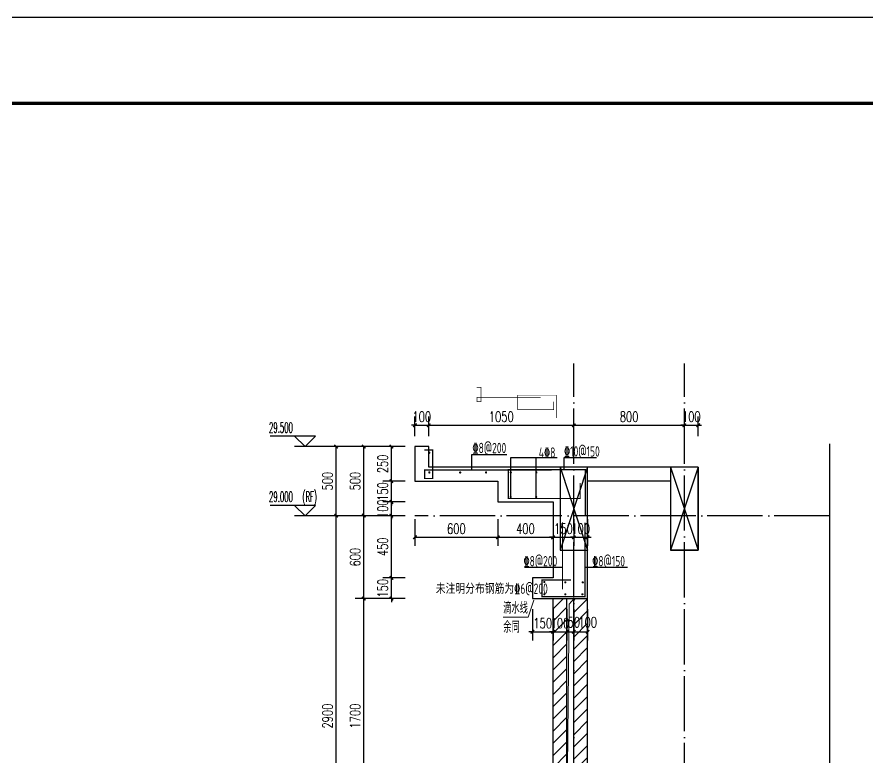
# Model space of a CAD drawing. Extents: x 393367 to 3005760, y 4998 to 826018.
# Drawn here: x 2857454 to 2863612, y 459290 to 464651 of the extents above; entities that cross this region are included whole.
import ezdxf

# ---------------------------------------------------------------- set-up
doc = ezdxf.new("R2010")
doc.units = 0
doc.header["$LTSCALE"] = 1000
doc.linetypes.add('DOTE', pattern=[2.42, 2, -0.2, 0.02, -0.2])
doc.layers.get('0').update_dxf_attribs({"linetype": 'CONTINUOUS'})
doc.layers.get('Defpoints').update_dxf_attribs({"linetype": 'CONTINUOUS'})
for name, color, linetype in [('C-Sheet-图框', 101, 'CONTINUOUS'), ('DIM_ELEV', 3, 'CONTINUOUS'), ('DIM_SYMB', 3, 'CONTINUOUS'), ('DOTE', 8, 'DOTE'), ('PUB_DIM', 3, 'CONTINUOUS'), ('PUB_HATCH', 8, 'CONTINUOUS'), ('PUB_TEXT', 7, 'CONTINUOUS'), ('S-大样-砼线', 7, 'CONTINUOUS'), ('S-引出线', 40, 'CONTINUOUS'), ('TEXT', 7, 'CONTINUOUS'), ('WALL', 130, 'CONTINUOUS'), ('图框', 7, 'CONTINUOUS')]:
    doc.layers.add(name, color=color, linetype=linetype)
for name, color, linetype, lineweight in [('DIM_IDEN', 3, 'CONTINUOUS', 15), ('REIN', 1, 'CONTINUOUS', 18), ('立面-洞口示意', 214, 'CONTINUOUS', 13)]:
    doc.layers.add(name, color=color, linetype=linetype, lineweight=lineweight)
doc.layers.add('yichutu', color=7, linetype='CONTINUOUS', true_color=0xffffff, plot=False)
doc.styles.add('_TCH_DIM', font='simplex.shx', dxfattribs={"width": 0.65, "bigfont": 'gbcbig.shx'})
doc.styles.add('_TCH_DIM_T3', font='SIMPLEX', dxfattribs={"width": 0.705882, "bigfont": 'GBCBIG'})
doc.styles.add('DIM_FONT_T3', font='SIMPLEX', dxfattribs={"width": 0.705882, "bigfont": 'GBCBIG'})
doc.styles.add('TSSD_Rein', font='Tssdeng.shx', dxfattribs={"width": 0.7, "bigfont": 'hztxt.shx'})
doc.styles.add('宋体', font='', dxfattribs={"height": 50})
doc.styles.get('宋体').set_extended_font_data('SimSun')
doc.dimstyles.new('_TCH_ARCH&&25', dxfattribs={"dimtxt": 74.375, "dimasz": 25, "dimexe": 62.5, "dimexo": 75, "dimgap": 25, "dimtad": 1, "dimdec": 0, "dimzin": 0, "dimdsep": 46, "dimtxsty": '_TCH_DIM_T3', "dimblk": 'ARCHTICK', "dimcen": 0.09, "dimclrt": 7, "dimazin": 2, "dimtfac": 1, "dimtdec": 0, "dimtix": 1, "dimtmove": 2, "dimatfit": 3, "dimfxl": 1, "dimtolj": 1, "dimtzin": 0, "dimarcsym": 0})
pattern_1 = [(45, (2411524.25, 612130.613), (-44.1941915, 44.1941915), [])]

# ---------------------------------------------------------------- blocks, each defined once
blk = doc.blocks.new('GFDDDDRG')
at = {"layer": '图框'}
blk.add_lwpolyline([(923310, -107437), (923310, -159999), (893610, -159999), (893610, -107437)], close=True, dxfattribs=at)
blk.add_lwpolyline([(923310, -107437), (923310, -159999), (893610, -159999), (893610, -107437)], close=True, dxfattribs=at)
at = {"layer": '图框', "const_width": 50}
blk.add_lwpolyline([(894110, -159499), (922810, -159499), (922810, -108687), (894110, -108687)], close=True, dxfattribs=at)
blk = doc.blocks.new('A$C5C8026AD')
at = {"layer": 'C-Sheet-图框', "color": 0}
for p, q in [((-1349.8, 900), (-567.1, 900)), ((-1349.8, 900), (-567.1, 900)), ((-1049.5, 900), (-1049.5, 75)), ((-1349.8, 762.5), (-567.1, 762.5)), ((-1349.8, 625), (-567.1, 625)), ((-1349.8, 487.5), (-567.1, 487.5)), ((-1349.8, 350), (-567.1, 350)), ((-1349.8, 212.5), (-567.1, 212.5))]:
    blk.add_line(p, q, dxfattribs=at)
at = {"layer": 'C-Sheet-图框', "color": 0, "const_width": 6}
blk.add_lwpolyline([(-1349.8, 75), (-567.1, 75), (-567.1, 1037.5), (-1349.8, 1037.5)], close=True, dxfattribs=at)
at = {"layer": 'DIM_ELEV'}
for p, q in [((-150, 9275), (-478, 9275)), ((-225, 9200), (-300, 9275)), ((-225, 9200), (-150, 9275)), ((200, 9200), (-300, 9200)), ((-150, 8775), (-478, 8775)), ((-225, 8700), (-300, 8775)), ((-225, 8700), (-150, 8775)), ((200, 8700), (-300, 8700)), ((-150, 5875), (-478, 5875)), ((-225, 5800), (-300, 5875)), ((-225, 5800), (-150, 5875)), ((200, 5800), (-300, 5800)), ((-150, 2975), (-478, 2975)), ((-225, 2900), (-300, 2975)), ((-225, 2900), (-150, 2975)), ((200, 2900), (-300, 2900)), ((-150, 75), (-478, 75)), ((-225, 0), (-300, 75)), ((-225, 0), (-150, 75)), ((200, 0), (-300, 0))]:
    blk.add_line(p, q, dxfattribs=at)
at = {"layer": 'PUB_TEXT', "style": '_TCH_DIM'}
for s, height, width, p in [('29.500', 74.38, 0.494118, (-485.5, 9300)), ('29.000', 74.38, 0.494118, (-485.5, 8800)), ('(RF)', 74.38, 0.494118, (-243.7, 8800)), ('26.100', 74.38, 0.494118, (-485.5, 5900)), ('(RF)', 74.38, 0.494118, (-251.8, 5900)), ('(9F)', 74.38, 0.494118, (-243.7, 3000)), ('23.200', 74.38, 0.494118, (-485.5, 3000)), ('楼层', 84.4, 0.7, (-1250.7, 789.5)), ('标高H（m）', 84.4, 0.7, (-946.2, 800.6)), ('4', 74.4, 0.494118, (-1206.4, 651.3)), ('8.700', 74.38, 0.494118, (-883, 653.2)), ('5', 74.4, 0.494118, (-1206.4, 513.8)), ('11.600', 74.38, 0.494118, (-883, 515.7)), ('6', 74.4, 0.494118, (-1206.4, 376.3)), ('14.500', 74.38, 0.494118, (-883, 378.2)), ('7', 74.4, 0.494118, (-1206.4, 238.8)), ('17.400', 74.38, 0.494118, (-883, 240.7)), ('(4~8F)', 74.38, 0.494118, (-424.8, 100)), ('8', 74.4, 0.494118, (-1206.4, 101.3)), ('20.300', 74.38, 0.494118, (-883, 103.2)), ('H', 74.4, 0.494118, (-485.5, 100))]:
    blk.add_text(s, height=height, dxfattribs=dict(at, width=width)).set_placement(p)
at = {"layer": 'PUB_TEXT', "color": 2, "style": '宋体', "width": 0.8}
blk.add_text('标准层标高对应表', height=56.96, dxfattribs=at).set_placement((-1313.8, 939.9))
blk = doc.blocks.new('_ArchTick')
at = {"color": 0, "linetype": 'ByBlock', "const_width": 0.4}
blk.add_lwpolyline([(-0.5, -0.5), (0.5, 0.5)], dxfattribs=at)
blk = doc.blocks.new('*D967')
at = {"layer": 'Defpoints', "color": 0, "transparency": 16777216}
for p in [(2861183.4, 460441.7), (2861333.4, 460441.7), (2861333.4, 460202.8)]:
    blk.add_point(p, dxfattribs=at)
at = {"layer": 'PUB_DIM', "color": 0, "lineweight": -2, "transparency": 16777216}
for p, q in [((2861183.4, 460366.7), (2861183.4, 460140.3)), ((2861333.4, 460366.7), (2861333.4, 460140.3)), ((2861183.4, 460202.8), (2861158.4, 460202.8)), ((2861183.4, 460202.8), (2861333.4, 460202.8)), ((2861333.4, 460202.8), (2861358.4, 460202.8))]:
    blk.add_line(p, q, dxfattribs=at)
at = {"layer": 'PUB_DIM', "color": 0, "lineweight": -2, "transparency": 16777216, "xscale": 25, "yscale": 25, "zscale": 25}
blk.add_blockref('_ArchTick', (2861183.4, 460202.8), dxfattribs=at)
at = {"layer": 'PUB_DIM', "color": 0, "lineweight": -2, "transparency": 16777216, "xscale": 25, "yscale": 25, "zscale": 25, "rotation": 180}
blk.add_blockref('_ArchTick', (2861333.4, 460202.8), dxfattribs=at)
at = {"layer": 'PUB_DIM', "color": 7, "transparency": 16777216, "insert": (2861258.4, 460265), "char_height": 74.38, "attachment_point": 5, "style": '_TCH_DIM_T3'}
blk.add_mtext('\\A1;150', dxfattribs=at)
blk = doc.blocks.new('*D968')
at = {"layer": 'Defpoints', "color": 0, "transparency": 16777216}
for p in [(2861333.4, 460441.7), (2861433.4, 460441.7), (2861433.4, 460202.8)]:
    blk.add_point(p, dxfattribs=at)
at = {"layer": 'PUB_DIM', "color": 0, "lineweight": -2, "transparency": 16777216}
for p, q in [((2861333.4, 460366.7), (2861333.4, 460140.3)), ((2861433.4, 460366.7), (2861433.4, 460140.3)), ((2861333.4, 460202.8), (2861308.4, 460202.8)), ((2861333.4, 460202.8), (2861433.4, 460202.8)), ((2861433.4, 460202.8), (2861458.4, 460202.8))]:
    blk.add_line(p, q, dxfattribs=at)
at = {"layer": 'PUB_DIM', "color": 0, "lineweight": -2, "transparency": 16777216, "xscale": 25, "yscale": 25, "zscale": 25}
blk.add_blockref('_ArchTick', (2861333.4, 460202.8), dxfattribs=at)
at = {"layer": 'PUB_DIM', "color": 0, "lineweight": -2, "transparency": 16777216, "xscale": 25, "yscale": 25, "zscale": 25, "rotation": 180}
blk.add_blockref('_ArchTick', (2861433.4, 460202.8), dxfattribs=at)
at = {"layer": 'PUB_DIM', "color": 7, "transparency": 16777216, "insert": (2861383.4, 460265), "char_height": 74.38, "attachment_point": 5, "style": '_TCH_DIM_T3'}
blk.add_mtext('\\A1;100', dxfattribs=at)
blk = doc.blocks.new('*D969')
at = {"layer": 'Defpoints', "color": 0, "transparency": 16777216}
for p in [(2861433.4, 460441.7), (2861483.4, 460441.7), (2861483.4, 460202.8)]:
    blk.add_point(p, dxfattribs=at)
at = {"layer": 'PUB_DIM', "color": 0, "lineweight": -2, "transparency": 16777216}
for p, q in [((2861433.4, 460366.7), (2861433.4, 460140.3)), ((2861483.4, 460366.7), (2861483.4, 460140.3)), ((2861433.4, 460202.8), (2861483.4, 460202.8))]:
    blk.add_line(p, q, dxfattribs=at)
at = {"layer": 'PUB_DIM', "color": 0, "lineweight": -2, "transparency": 16777216, "xscale": 25, "yscale": 25, "zscale": 25, "rotation": 180}
blk.add_blockref('_ArchTick', (2861433.4, 460202.8), dxfattribs=at)
at = {"layer": 'PUB_DIM', "color": 0, "lineweight": -2, "transparency": 16777216, "xscale": 25, "yscale": 25, "zscale": 25}
blk.add_blockref('_ArchTick', (2861483.4, 460202.8), dxfattribs=at)
at = {"layer": 'PUB_DIM', "color": 7, "transparency": 16777216, "insert": (2861483.4, 460271.6), "char_height": 74.38, "attachment_point": 5, "style": '_TCH_DIM_T3'}
blk.add_mtext('\\A1;50', dxfattribs=at)
blk = doc.blocks.new('*D970')
at = {"layer": 'Defpoints', "color": 0, "transparency": 16777216}
for p in [(2861483.4, 460441.7), (2861583.4, 460441.7), (2861583.4, 460202.8)]:
    blk.add_point(p, dxfattribs=at)
at = {"layer": 'PUB_DIM', "color": 0, "lineweight": -2, "transparency": 16777216}
for p, q in [((2861483.4, 460366.7), (2861483.4, 460140.3)), ((2861583.4, 460366.7), (2861583.4, 460140.3)), ((2861483.4, 460202.8), (2861583.4, 460202.8))]:
    blk.add_line(p, q, dxfattribs=at)
at = {"layer": 'PUB_DIM', "color": 0, "lineweight": -2, "transparency": 16777216, "xscale": 25, "yscale": 25, "zscale": 25, "rotation": 180}
blk.add_blockref('_ArchTick', (2861483.4, 460202.8), dxfattribs=at)
at = {"layer": 'PUB_DIM', "color": 0, "lineweight": -2, "transparency": 16777216, "xscale": 25, "yscale": 25, "zscale": 25}
blk.add_blockref('_ArchTick', (2861583.4, 460202.8), dxfattribs=at)
at = {"layer": 'PUB_DIM', "color": 7, "transparency": 16777216, "insert": (2861583.4, 460271.6), "char_height": 74.38, "attachment_point": 5, "style": '_TCH_DIM_T3'}
blk.add_mtext('\\A1;100', dxfattribs=at)
blk = doc.blocks.new('*D971')
at = {"layer": 'Defpoints', "color": 0, "transparency": 16777216}
for p in [(2860433.4, 461696.9), (2860333.4, 461542.7), (2860433.4, 461542.7)]:
    blk.add_point(p, dxfattribs=at)
at = {"layer": 'PUB_DIM', "color": 0, "lineweight": -2, "transparency": 16777216}
for p, q in [((2860333.4, 461617.7), (2860333.4, 461759.4)), ((2860433.4, 461617.7), (2860433.4, 461759.4)), ((2860333.4, 461696.9), (2860308.4, 461696.9)), ((2860333.4, 461696.9), (2860433.4, 461696.9)), ((2860433.4, 461696.9), (2860458.4, 461696.9))]:
    blk.add_line(p, q, dxfattribs=at)
at = {"layer": 'PUB_DIM', "color": 0, "lineweight": -2, "transparency": 16777216, "xscale": 25, "yscale": 25, "zscale": 25}
blk.add_blockref('_ArchTick', (2860333.4, 461696.9), dxfattribs=at)
at = {"layer": 'PUB_DIM', "color": 0, "lineweight": -2, "transparency": 16777216, "xscale": 25, "yscale": 25, "zscale": 25, "rotation": 180}
blk.add_blockref('_ArchTick', (2860433.4, 461696.9), dxfattribs=at)
at = {"layer": 'PUB_DIM', "color": 7, "transparency": 16777216, "insert": (2860383.4, 461759.1), "char_height": 74.38, "attachment_point": 5, "style": '_TCH_DIM_T3'}
blk.add_mtext('\\A1;100', dxfattribs=at)
blk = doc.blocks.new('*D972')
at = {"layer": 'Defpoints', "color": 0, "transparency": 16777216}
for p in [(2861483.4, 461696.9), (2860433.4, 461542.7), (2861483.4, 461542.7)]:
    blk.add_point(p, dxfattribs=at)
at = {"layer": 'PUB_DIM', "color": 0, "lineweight": -2, "transparency": 16777216}
for p, q in [((2860433.4, 461617.7), (2860433.4, 461759.4)), ((2861483.4, 461617.7), (2861483.4, 461759.4)), ((2860433.4, 461696.9), (2861483.4, 461696.9))]:
    blk.add_line(p, q, dxfattribs=at)
at = {"layer": 'PUB_DIM', "color": 0, "lineweight": -2, "transparency": 16777216, "xscale": 25, "yscale": 25, "zscale": 25, "rotation": 180}
blk.add_blockref('_ArchTick', (2860433.4, 461696.9), dxfattribs=at)
at = {"layer": 'PUB_DIM', "color": 0, "lineweight": -2, "transparency": 16777216, "xscale": 25, "yscale": 25, "zscale": 25}
blk.add_blockref('_ArchTick', (2861483.4, 461696.9), dxfattribs=at)
at = {"layer": 'PUB_DIM', "color": 7, "transparency": 16777216, "insert": (2860958.4, 461759.1), "char_height": 74.38, "attachment_point": 5, "style": '_TCH_DIM_T3'}
blk.add_mtext('\\A1;1050', dxfattribs=at)
blk = doc.blocks.new('*D973')
at = {"layer": 'Defpoints', "color": 0, "transparency": 16777216}
for p in [(2862283.4, 461696.9), (2861483.4, 461542.7), (2862283.4, 461542.7)]:
    blk.add_point(p, dxfattribs=at)
at = {"layer": 'PUB_DIM', "color": 0, "lineweight": -2, "transparency": 16777216}
for p, q in [((2861483.4, 461617.7), (2861483.4, 461759.4)), ((2862283.4, 461617.7), (2862283.4, 461759.4)), ((2861483.4, 461696.9), (2862283.4, 461696.9))]:
    blk.add_line(p, q, dxfattribs=at)
at = {"layer": 'PUB_DIM', "color": 0, "lineweight": -2, "transparency": 16777216, "xscale": 25, "yscale": 25, "zscale": 25, "rotation": 180}
blk.add_blockref('_ArchTick', (2861483.4, 461696.9), dxfattribs=at)
at = {"layer": 'PUB_DIM', "color": 0, "lineweight": -2, "transparency": 16777216, "xscale": 25, "yscale": 25, "zscale": 25}
blk.add_blockref('_ArchTick', (2862283.4, 461696.9), dxfattribs=at)
at = {"layer": 'PUB_DIM', "color": 7, "transparency": 16777216, "insert": (2861883.4, 461759.1), "char_height": 74.38, "attachment_point": 5, "style": '_TCH_DIM_T3'}
blk.add_mtext('\\A1;800', dxfattribs=at)
blk = doc.blocks.new('*D974')
at = {"layer": 'Defpoints', "color": 0, "transparency": 16777216}
for p in [(2862383.4, 461696.9), (2862283.4, 461542.7), (2862383.4, 461542.7)]:
    blk.add_point(p, dxfattribs=at)
at = {"layer": 'PUB_DIM', "color": 0, "lineweight": -2, "transparency": 16777216}
for p, q in [((2862283.4, 461617.7), (2862283.4, 461759.4)), ((2862383.4, 461617.7), (2862383.4, 461759.4)), ((2862283.4, 461696.9), (2862258.4, 461696.9)), ((2862283.4, 461696.9), (2862383.4, 461696.9)), ((2862383.4, 461696.9), (2862408.4, 461696.9))]:
    blk.add_line(p, q, dxfattribs=at)
at = {"layer": 'PUB_DIM', "color": 0, "lineweight": -2, "transparency": 16777216, "xscale": 25, "yscale": 25, "zscale": 25}
blk.add_blockref('_ArchTick', (2862283.4, 461696.9), dxfattribs=at)
at = {"layer": 'PUB_DIM', "color": 0, "lineweight": -2, "transparency": 16777216, "xscale": 25, "yscale": 25, "zscale": 25, "rotation": 180}
blk.add_blockref('_ArchTick', (2862383.4, 461696.9), dxfattribs=at)
at = {"layer": 'PUB_DIM', "color": 7, "transparency": 16777216, "insert": (2862333.4, 461759.1), "char_height": 74.38, "attachment_point": 5, "style": '_TCH_DIM_T3'}
blk.add_mtext('\\A1;100', dxfattribs=at)
blk = doc.blocks.new('*D975')
at = {"layer": 'Defpoints', "color": 0, "transparency": 16777216}
for p in [(2860333.4, 461092.7), (2860933.4, 461092.7), (2860933.4, 460886.3)]:
    blk.add_point(p, dxfattribs=at)
at = {"layer": 'PUB_DIM', "color": 0, "lineweight": -2, "transparency": 16777216}
for p, q in [((2860333.4, 461017.7), (2860333.4, 460823.8)), ((2860933.4, 461017.7), (2860933.4, 460823.8)), ((2860333.4, 460886.3), (2860933.4, 460886.3))]:
    blk.add_line(p, q, dxfattribs=at)
at = {"layer": 'PUB_DIM', "color": 0, "lineweight": -2, "transparency": 16777216, "xscale": 25, "yscale": 25, "zscale": 25, "rotation": 180}
blk.add_blockref('_ArchTick', (2860333.4, 460886.3), dxfattribs=at)
at = {"layer": 'PUB_DIM', "color": 0, "lineweight": -2, "transparency": 16777216, "xscale": 25, "yscale": 25, "zscale": 25}
blk.add_blockref('_ArchTick', (2860933.4, 460886.3), dxfattribs=at)
at = {"layer": 'PUB_DIM', "color": 7, "transparency": 16777216, "insert": (2860633.4, 460948.4), "char_height": 74.38, "attachment_point": 5, "style": '_TCH_DIM_T3'}
blk.add_mtext('\\A1;600', dxfattribs=at)
blk = doc.blocks.new('*D976')
at = {"layer": 'Defpoints', "color": 0, "transparency": 16777216}
for p in [(2860933.4, 461092.7), (2861333.4, 461092.7), (2861333.4, 460886.3)]:
    blk.add_point(p, dxfattribs=at)
at = {"layer": 'PUB_DIM', "color": 0, "lineweight": -2, "transparency": 16777216}
for p, q in [((2860933.4, 461017.7), (2860933.4, 460823.8)), ((2861333.4, 461017.7), (2861333.4, 460823.8)), ((2860933.4, 460886.3), (2861333.4, 460886.3))]:
    blk.add_line(p, q, dxfattribs=at)
at = {"layer": 'PUB_DIM', "color": 0, "lineweight": -2, "transparency": 16777216, "xscale": 25, "yscale": 25, "zscale": 25, "rotation": 180}
blk.add_blockref('_ArchTick', (2860933.4, 460886.3), dxfattribs=at)
at = {"layer": 'PUB_DIM', "color": 0, "lineweight": -2, "transparency": 16777216, "xscale": 25, "yscale": 25, "zscale": 25}
blk.add_blockref('_ArchTick', (2861333.4, 460886.3), dxfattribs=at)
at = {"layer": 'PUB_DIM', "color": 7, "transparency": 16777216, "insert": (2861133.4, 460948.4), "char_height": 74.38, "attachment_point": 5, "style": '_TCH_DIM_T3'}
blk.add_mtext('\\A1;400', dxfattribs=at)
blk = doc.blocks.new('*D977')
at = {"layer": 'Defpoints', "color": 0, "transparency": 16777216}
for p in [(2861333.4, 461092.7), (2861483.4, 461092.7), (2861483.4, 460886.3)]:
    blk.add_point(p, dxfattribs=at)
at = {"layer": 'PUB_DIM', "color": 0, "lineweight": -2, "transparency": 16777216}
for p, q in [((2861333.4, 461017.7), (2861333.4, 460823.8)), ((2861483.4, 461017.7), (2861483.4, 460823.8)), ((2861333.4, 460886.3), (2861308.4, 460886.3)), ((2861333.4, 460886.3), (2861483.4, 460886.3)), ((2861483.4, 460886.3), (2861508.4, 460886.3))]:
    blk.add_line(p, q, dxfattribs=at)
at = {"layer": 'PUB_DIM', "color": 0, "lineweight": -2, "transparency": 16777216, "xscale": 25, "yscale": 25, "zscale": 25}
blk.add_blockref('_ArchTick', (2861333.4, 460886.3), dxfattribs=at)
at = {"layer": 'PUB_DIM', "color": 0, "lineweight": -2, "transparency": 16777216, "xscale": 25, "yscale": 25, "zscale": 25, "rotation": 180}
blk.add_blockref('_ArchTick', (2861483.4, 460886.3), dxfattribs=at)
at = {"layer": 'PUB_DIM', "color": 7, "transparency": 16777216, "insert": (2861408.4, 460948.4), "char_height": 74.38, "attachment_point": 5, "style": '_TCH_DIM_T3'}
blk.add_mtext('\\A1;150', dxfattribs=at)
blk = doc.blocks.new('*D978')
at = {"layer": 'Defpoints', "color": 0, "transparency": 16777216}
for p in [(2861483.4, 461092.7), (2861583.4, 461092.7), (2861583.4, 460886.3)]:
    blk.add_point(p, dxfattribs=at)
at = {"layer": 'PUB_DIM', "color": 0, "lineweight": -2, "transparency": 16777216}
for p, q in [((2861483.4, 461017.7), (2861483.4, 460823.8)), ((2861583.4, 461017.7), (2861583.4, 460823.8)), ((2861483.4, 460886.3), (2861458.4, 460886.3)), ((2861483.4, 460886.3), (2861583.4, 460886.3)), ((2861583.4, 460886.3), (2861608.4, 460886.3))]:
    blk.add_line(p, q, dxfattribs=at)
at = {"layer": 'PUB_DIM', "color": 0, "lineweight": -2, "transparency": 16777216, "xscale": 25, "yscale": 25, "zscale": 25}
blk.add_blockref('_ArchTick', (2861483.4, 460886.3), dxfattribs=at)
at = {"layer": 'PUB_DIM', "color": 0, "lineweight": -2, "transparency": 16777216, "xscale": 25, "yscale": 25, "zscale": 25, "rotation": 180}
blk.add_blockref('_ArchTick', (2861583.4, 460886.3), dxfattribs=at)
at = {"layer": 'PUB_DIM', "color": 7, "transparency": 16777216, "insert": (2861533.4, 460948.4), "char_height": 74.38, "attachment_point": 5, "style": '_TCH_DIM_T3'}
blk.add_mtext('\\A1;100', dxfattribs=at)
blk = doc.blocks.new('*D1218')
at = {"layer": 'Defpoints', "color": 0, "transparency": 16777216}
for p in [(2860163.3, 461542.7), (2860337.9, 461542.7), (2860337.9, 461292.7)]:
    blk.add_point(p, dxfattribs=at)
at = {"layer": 'PUB_DIM', "color": 0, "lineweight": -2, "transparency": 16777216}
for p, q in [((2860262.9, 461542.7), (2860100.8, 461542.7)), ((2860163.3, 461292.7), (2860163.3, 461542.7)), ((2860262.9, 461292.7), (2860100.8, 461292.7))]:
    blk.add_line(p, q, dxfattribs=at)
at = {"layer": 'PUB_DIM', "color": 0, "lineweight": -2, "transparency": 16777216, "xscale": 25, "yscale": 25, "zscale": 25}
for p, rotation in [((2860163.3, 461542.7), 90), ((2860163.3, 461292.7), 270)]:
    blk.add_blockref('_ArchTick', p, dxfattribs=dict(at, rotation=rotation))
at = {"layer": 'PUB_DIM', "color": 7, "transparency": 16777216, "insert": (2860101.1, 461417.7), "char_height": 74.38, "attachment_point": 5, "rotation": 90, "style": '_TCH_DIM_T3'}
blk.add_mtext('\\A1;250', dxfattribs=at)
blk = doc.blocks.new('*D1219')
at = {"layer": 'Defpoints', "color": 0, "transparency": 16777216}
for p in [(2860163.3, 461292.7), (2860337.9, 461292.7), (2860337.9, 461142.7)]:
    blk.add_point(p, dxfattribs=at)
at = {"layer": 'PUB_DIM', "color": 0, "lineweight": -2, "transparency": 16777216}
for p, q in [((2860262.9, 461292.7), (2860100.8, 461292.7)), ((2860163.3, 461292.7), (2860163.3, 461317.7)), ((2860163.3, 461142.7), (2860163.3, 461292.7)), ((2860262.9, 461142.7), (2860100.8, 461142.7)), ((2860163.3, 461142.7), (2860163.3, 461117.7))]:
    blk.add_line(p, q, dxfattribs=at)
at = {"layer": 'PUB_DIM', "color": 0, "lineweight": -2, "transparency": 16777216, "xscale": 25, "yscale": 25, "zscale": 25}
for p, rotation in [((2860163.3, 461292.7), 270), ((2860163.3, 461142.7), 90)]:
    blk.add_blockref('_ArchTick', p, dxfattribs=dict(at, rotation=rotation))
at = {"layer": 'PUB_DIM', "color": 7, "transparency": 16777216, "insert": (2860101.1, 461217.7), "char_height": 74.38, "attachment_point": 5, "rotation": 90, "style": '_TCH_DIM_T3'}
blk.add_mtext('\\A1;150', dxfattribs=at)
blk = doc.blocks.new('*D1220')
at = {"layer": 'Defpoints', "color": 0, "transparency": 16777216}
for p in [(2860163.3, 461142.7), (2860337.9, 461142.7), (2860337.9, 461042.7)]:
    blk.add_point(p, dxfattribs=at)
at = {"layer": 'PUB_DIM', "color": 0, "lineweight": -2, "transparency": 16777216}
for p, q in [((2860262.9, 461142.7), (2860100.8, 461142.7)), ((2860163.3, 461142.7), (2860163.3, 461167.7)), ((2860163.3, 461042.7), (2860163.3, 461142.7)), ((2860262.9, 461042.7), (2860100.8, 461042.7)), ((2860163.3, 461042.7), (2860163.3, 461017.7))]:
    blk.add_line(p, q, dxfattribs=at)
at = {"layer": 'PUB_DIM', "color": 0, "lineweight": -2, "transparency": 16777216, "xscale": 25, "yscale": 25, "zscale": 25}
for p, rotation in [((2860163.3, 461142.7), 270), ((2860163.3, 461042.7), 90)]:
    blk.add_blockref('_ArchTick', p, dxfattribs=dict(at, rotation=rotation))
at = {"layer": 'PUB_DIM', "color": 7, "transparency": 16777216, "insert": (2860101.1, 461092.7), "char_height": 74.38, "attachment_point": 5, "rotation": 90, "style": '_TCH_DIM_T3'}
blk.add_mtext('\\A1;100', dxfattribs=at)
blk = doc.blocks.new('*D1221')
at = {"layer": 'Defpoints', "color": 0, "transparency": 16777216}
for p in [(2860163.3, 461042.7), (2860337.9, 461042.7), (2860337.9, 460592.7)]:
    blk.add_point(p, dxfattribs=at)
at = {"layer": 'PUB_DIM', "color": 0, "lineweight": -2, "transparency": 16777216}
for p, q in [((2860262.9, 461042.7), (2860100.8, 461042.7)), ((2860163.3, 460592.7), (2860163.3, 461042.7)), ((2860262.9, 460592.7), (2860100.8, 460592.7))]:
    blk.add_line(p, q, dxfattribs=at)
at = {"layer": 'PUB_DIM', "color": 0, "lineweight": -2, "transparency": 16777216, "xscale": 25, "yscale": 25, "zscale": 25}
for p, rotation in [((2860163.3, 461042.7), 90), ((2860163.3, 460592.7), 270)]:
    blk.add_blockref('_ArchTick', p, dxfattribs=dict(at, rotation=rotation))
at = {"layer": 'PUB_DIM', "color": 7, "transparency": 16777216, "insert": (2860101.1, 460817.7), "char_height": 74.38, "attachment_point": 5, "rotation": 90, "style": '_TCH_DIM_T3'}
blk.add_mtext('\\A1;450', dxfattribs=at)
blk = doc.blocks.new('*D1222')
at = {"layer": 'Defpoints', "color": 0, "transparency": 16777216}
for p in [(2860163.3, 460592.7), (2860337.9, 460592.7), (2860337.9, 460442.7)]:
    blk.add_point(p, dxfattribs=at)
at = {"layer": 'PUB_DIM', "color": 0, "lineweight": -2, "transparency": 16777216}
for p, q in [((2860262.9, 460592.7), (2860100.8, 460592.7)), ((2860163.3, 460592.7), (2860163.3, 460617.7)), ((2860163.3, 460442.7), (2860163.3, 460592.7)), ((2860262.9, 460442.7), (2860100.8, 460442.7)), ((2860163.3, 460442.7), (2860163.3, 460417.7))]:
    blk.add_line(p, q, dxfattribs=at)
at = {"layer": 'PUB_DIM', "color": 0, "lineweight": -2, "transparency": 16777216, "xscale": 25, "yscale": 25, "zscale": 25}
for p, rotation in [((2860163.3, 460592.7), 270), ((2860163.3, 460442.7), 90)]:
    blk.add_blockref('_ArchTick', p, dxfattribs=dict(at, rotation=rotation))
at = {"layer": 'PUB_DIM', "color": 7, "transparency": 16777216, "insert": (2860101.1, 460517.7), "char_height": 74.38, "attachment_point": 5, "rotation": 90, "style": '_TCH_DIM_T3'}
blk.add_mtext('\\A1;150', dxfattribs=at)
blk = doc.blocks.new('*D1246')
at = {"layer": 'Defpoints', "color": 0, "transparency": 16777216}
for p in [(2859963.3, 460442.7), (2860263.3, 460442.7), (2860263.3, 458742.7)]:
    blk.add_point(p, dxfattribs=at)
at = {"layer": 'PUB_DIM', "color": 0, "lineweight": -2, "transparency": 16777216}
for p, q in [((2860188.3, 460442.7), (2859900.8, 460442.7)), ((2859963.3, 458742.7), (2859963.3, 460442.7)), ((2860188.3, 458742.7), (2859900.8, 458742.7))]:
    blk.add_line(p, q, dxfattribs=at)
at = {"layer": 'PUB_DIM', "color": 0, "lineweight": -2, "transparency": 16777216, "xscale": 25, "yscale": 25, "zscale": 25}
for p, rotation in [((2859963.3, 460442.7), 90), ((2859963.3, 458742.7), 270)]:
    blk.add_blockref('_ArchTick', p, dxfattribs=dict(at, rotation=rotation))
at = {"layer": 'PUB_DIM', "color": 7, "transparency": 16777216, "insert": (2859901.1, 459592.7), "char_height": 74.38, "attachment_point": 5, "rotation": 90, "style": '_TCH_DIM_T3'}
blk.add_mtext('\\A1;1700', dxfattribs=at)
blk = doc.blocks.new('*D1247')
at = {"layer": 'Defpoints', "color": 0, "transparency": 16777216}
for p in [(2859963.3, 461042.7), (2860263.3, 461042.7), (2860263.3, 460442.7)]:
    blk.add_point(p, dxfattribs=at)
at = {"layer": 'PUB_DIM', "color": 0, "lineweight": -2, "transparency": 16777216}
for p, q in [((2860188.3, 461042.7), (2859900.8, 461042.7)), ((2859963.3, 460442.7), (2859963.3, 461042.7)), ((2860188.3, 460442.7), (2859900.8, 460442.7))]:
    blk.add_line(p, q, dxfattribs=at)
at = {"layer": 'PUB_DIM', "color": 0, "lineweight": -2, "transparency": 16777216, "xscale": 25, "yscale": 25, "zscale": 25}
for p, rotation in [((2859963.3, 461042.7), 90), ((2859963.3, 460442.7), 270)]:
    blk.add_blockref('_ArchTick', p, dxfattribs=dict(at, rotation=rotation))
at = {"layer": 'PUB_DIM', "color": 7, "transparency": 16777216, "insert": (2859901.1, 460742.7), "char_height": 74.38, "attachment_point": 5, "rotation": 90, "style": '_TCH_DIM_T3'}
blk.add_mtext('\\A1;600', dxfattribs=at)
blk = doc.blocks.new('*D1248')
at = {"layer": 'Defpoints', "color": 0, "transparency": 16777216}
for p in [(2859963.3, 461542.7), (2860263.3, 461542.7), (2860263.3, 461042.7)]:
    blk.add_point(p, dxfattribs=at)
at = {"layer": 'PUB_DIM', "color": 0, "lineweight": -2, "transparency": 16777216}
for p, q in [((2860188.3, 461542.7), (2859900.8, 461542.7)), ((2859963.3, 461042.7), (2859963.3, 461542.7)), ((2860188.3, 461042.7), (2859900.8, 461042.7))]:
    blk.add_line(p, q, dxfattribs=at)
at = {"layer": 'PUB_DIM', "color": 0, "lineweight": -2, "transparency": 16777216, "xscale": 25, "yscale": 25, "zscale": 25}
for p, rotation in [((2859963.3, 461542.7), 90), ((2859963.3, 461042.7), 270)]:
    blk.add_blockref('_ArchTick', p, dxfattribs=dict(at, rotation=rotation))
at = {"layer": 'PUB_DIM', "color": 7, "transparency": 16777216, "insert": (2859901.1, 461292.7), "char_height": 74.38, "attachment_point": 5, "rotation": 90, "style": '_TCH_DIM_T3'}
blk.add_mtext('\\A1;500', dxfattribs=at)
blk = doc.blocks.new('*D1255')
at = {"layer": 'Defpoints', "color": 0, "transparency": 16777216}
for p in [(2859763.3, 461042.7), (2860263.3, 461042.7), (2860263.3, 458142.7)]:
    blk.add_point(p, dxfattribs=at)
at = {"layer": 'PUB_DIM', "color": 0, "lineweight": -2, "transparency": 16777216}
for p, q in [((2860188.3, 461042.7), (2859700.8, 461042.7)), ((2859763.3, 458142.7), (2859763.3, 461042.7)), ((2860188.3, 458142.7), (2859700.8, 458142.7))]:
    blk.add_line(p, q, dxfattribs=at)
at = {"layer": 'PUB_DIM', "color": 0, "lineweight": -2, "transparency": 16777216, "xscale": 25, "yscale": 25, "zscale": 25}
for p, rotation in [((2859763.3, 461042.7), 90), ((2859763.3, 458142.7), 270)]:
    blk.add_blockref('_ArchTick', p, dxfattribs=dict(at, rotation=rotation))
at = {"layer": 'PUB_DIM', "color": 7, "transparency": 16777216, "insert": (2859701.1, 459592.7), "char_height": 74.38, "attachment_point": 5, "rotation": 90, "style": '_TCH_DIM_T3'}
blk.add_mtext('\\A1;2900', dxfattribs=at)
blk = doc.blocks.new('*D1256')
at = {"layer": 'Defpoints', "color": 0, "transparency": 16777216}
for p in [(2859763.3, 461542.7), (2860263.3, 461542.7), (2860263.3, 461042.7)]:
    blk.add_point(p, dxfattribs=at)
at = {"layer": 'PUB_DIM', "color": 0, "lineweight": -2, "transparency": 16777216}
for p, q in [((2860188.3, 461542.7), (2859700.8, 461542.7)), ((2859763.3, 461042.7), (2859763.3, 461542.7)), ((2860188.3, 461042.7), (2859700.8, 461042.7))]:
    blk.add_line(p, q, dxfattribs=at)
at = {"layer": 'PUB_DIM', "color": 0, "lineweight": -2, "transparency": 16777216, "xscale": 25, "yscale": 25, "zscale": 25}
for p, rotation in [((2859763.3, 461542.7), 90), ((2859763.3, 461042.7), 270)]:
    blk.add_blockref('_ArchTick', p, dxfattribs=dict(at, rotation=rotation))
at = {"layer": 'PUB_DIM', "color": 7, "transparency": 16777216, "insert": (2859701.1, 461292.7), "char_height": 74.38, "attachment_point": 5, "rotation": 90, "style": '_TCH_DIM_T3'}
blk.add_mtext('\\A1;500', dxfattribs=at)
blk = doc.blocks.new('A$C554E5645')
at = {"layer": 'REIN'}
for points in [[(382.1, 1518.4, 4.5, 4.5, 0), (412.4, 1518.4, 4.5, 4.5, 0), (412.4, 1415.2, 4.5, 4.5, 0), (383.2, 1415.2, 4.5, 4.5, 0), (383.2, 1446.3, 4.5, 4.5, 0), (843.2, 1446.3, 4.5, 4.5, 0)], [(2.2, 1065.9, 9, 9, 0), (62.7, 1065.9, 9, 9, 0), (62.7, 859.6, 9, 9, 0), (4.5, 859.6, 9, 9, 0), (4.5, 921.8, 9, 9, 0), (924.4, 921.8, 9, 9, 0)], [(1063.2, 125, 9, 9, 0), (854.1, 125, 9, 9, 0), (854.1, 4.5, 9, 9, 0), (1164.3, 4.5, 9, 9, 0), (1164.3, 539.4, 9, 9, 0)], [(1002.3, 542.3, 9, 9, 0), (1002.3, 57.2, 9, 9, 0)]]:
    blk.add_lwpolyline(points, format="xyseb", dxfattribs=at)
for points, const_width in [([(957.2, 1296.4), (957.2, 1462.6), (678, 1462.6), (678, 1358.4), (938.1, 1358.4), (938.1, 1414.8)], 4.5), ([(1168.1, 590.4), (1168.1, 922.8), (609.8, 922.8), (609.8, 714.5), (1130.1, 714.5), (1130.1, 827.2)], 9)]:
    blk.add_lwpolyline(points, dxfattribs=dict(at, const_width=const_width))
at = {"layer": 'REIN', "const_width": 8}
for points in [[(34.7, 1045.7, 1), (42.7, 1045.7, 1)], [(34.7, 903.2, 1), (42.7, 903.2, 1)], [(257.7, 903.2, 1), (265.7, 903.2, 1)], [(445.1, 903.2, 1), (453.1, 903.2, 1)], [(624.1, 903.2, 1), (632.1, 903.2, 1)], [(808.9, 903.2, 1), (816.9, 903.2, 1)], [(623.7, 725.8, 1), (631.7, 725.8, 1)], [(807.7, 725.8, 1), (815.7, 725.8, 1)], [(866.8, 110.6, 1), (874.8, 110.6, 1)], [(1018.7, 108, 1), (1026.7, 108, 1)], [(1144.8, 108, 1), (1152.8, 108, 1)], [(866.8, 21.8, 1), (874.8, 21.8, 1)], [(1018.7, 21.8, 1), (1026.7, 21.8, 1)], [(1142.4, 21.8, 1), (1150.4, 21.8, 1)]]:
    blk.add_lwpolyline(points, format="xyb", close=True, dxfattribs=at)
at = {"layer": 'S-大样-砼线'}
for p, q in [((984.3, 940.4), (1184.3, 340.3)), ((1184.3, 940.4), (984.3, 340.3))]:
    blk.add_line(p, q, dxfattribs=at)
blk.add_lwpolyline([(1184.3, 940.4), (984.3, 940.4), (984.3, 340.3), (1184.3, 340.3)], close=True, dxfattribs=at)
at = {"layer": 'S-引出线'}
for p, q in [((347.1, 921.8), (347.1, 1033.5)), ((347.1, 1033.5), (598.5, 1033.5)), ((627.7, 725.8), (627.7, 1010.5)), ((627.7, 1010.5), (963.3, 1010.5)), ((811.7, 725.8), (811.7, 1010.5)), ((726.4, 218.4), (1002.3, 218.4)), ((1164.3, 218.4), (1472, 218.4))]:
    blk.add_line(p, q, dxfattribs=at)
blk.add_lwpolyline([(1014.7, 922.8), (1014.7, 1010.6), (1249, 1010.6)], dxfattribs=at)
at = {"layer": 'TEXT', "style": 'TSSD_Rein', "width": 0.7}
for s, p in [('%%1328@200', (350.3, 1042.7)), ('4%%1328', (830.4, 1009.4)), ('%%13210@150', (1012.5, 1018)), ('%%1328@200', (719.6, 223.6)), ('%%1328@150', (1216.5, 223.6)), ('未注明分布钢筋为%%1326@200', (85.6, 25))]:
    blk.add_text(s, height=75, rotation=0, dxfattribs=at).set_placement(p)
blk = doc.blocks.new('yct-525-297-26250-14850-50-3002')
at = {"layer": 'yichutu', "color": 7, "true_color": 0xffffff}
blk.add_lwpolyline([(0, 0), (0, 14850), (26250, 14850), (26250, 0)], close=True, dxfattribs=at)

msp = doc.modelspace()

# ---------------------------------------------------------------- hatches: boundary and pattern name
at = {"layer": 'PUB_HATCH'}
h = msp.add_hatch(dxfattribs=at)
h.set_pattern_fill('普通砖', color=256, scale=25, style=0)
h.set_pattern_definition(pattern_1)
h.paths.add_polyline_path([(2861333.44808, 458742.70356), (2861433.44808, 458742.70355), (2861433.44807, 460442.70355), (2861333.44807, 460442.70355)])
h = msp.add_hatch(dxfattribs=at)
h.set_pattern_fill('普通砖', color=256, scale=25, style=0)
h.set_pattern_definition(pattern_1)
h.paths.add_polyline_path([(2861483.44806, 458742.70355), (2861583.44806, 458742.70381), (2861583.44805, 460442.70355), (2861483.44805, 460442.70355)])

# ---------------------------------------------------------------- linework, layer by layer
at = {"layer": 'DIM_IDEN'}
for p, q in [((2861193.44807, 460432.70355), (2861153.58506, 460308.33692)), ((2861153.58506, 460308.33692), (2860972.4924, 460308.33692))]:
    msp.add_line(p, q, dxfattribs=at)
at = {"layer": 'DIM_SYMB'}
msp.add_lwpolyline([(2863333.44807, 461562.70356), (2863333.44807, 451930.82741), (2863385.94807, 451911.71897), (2863280.94807, 451893.20464), (2863333.44807, 451874.57741), (2863333.44807, 442242.70126)], dxfattribs=at)
at = {"layer": 'DOTE', "linetype": 'DOTE', "ltscale": 0.2}
for p, q in [((2861483.44807, 442542.70126), (2861483.44807, 462142.70355)), ((2862283.44807, 442542.70126), (2862283.44807, 462142.70355)), ((2863333.44807, 461042.70355), (2860333.25392, 461042.70355))]:
    msp.add_line(p, q, dxfattribs=at)
at = {"layer": 'S-大样-砼线'}
for p, q in [((2862183.44807, 461392.70355), (2862383.44807, 460792.69598)), ((2862383.45101, 461392.70355), (2862183.45101, 460792.69598))]:
    msp.add_line(p, q, dxfattribs=at)
msp.add_lwpolyline([(2862383.44807, 461392.70355), (2862183.44807, 461392.70355), (2862183.44807, 460792.69598), (2862383.44807, 460792.69598)], close=True, dxfattribs=at)
at = {"layer": 'WALL'}
for p, q in [((2860433.44807, 461542.70355), (2860333.44807, 461542.70355)), ((2860333.44807, 461542.70355), (2860333.44807, 461292.70355)), ((2860433.44807, 461392.70355), (2860433.44807, 461542.70355)), ((2861583.44807, 461392.70355), (2860433.44807, 461392.70355)), ((2862383.44807, 461392.70355), (2861583.44807, 461392.70355)), ((2862383.44807, 461392.70355), (2862383.44807, 460792.70355)), ((2860333.44807, 461292.70355), (2860933.44807, 461292.70355)), ((2860933.44807, 461292.70355), (2860933.44807, 461142.70355)), ((2861583.44807, 460442.70355), (2861583.44807, 461292.70355)), ((2862183.44807, 461292.70355), (2861583.44807, 461292.70355)), ((2862183.44807, 461292.70355), (2862183.44807, 460792.70355)), ((2860933.44807, 461142.70355), (2861333.44807, 461142.70355)), ((2861333.44807, 461142.70355), (2861333.44807, 460592.70355)), ((2862383.44807, 460792.70355), (2862183.44807, 460792.70355)), ((2861333.44807, 460592.70355), (2861183.44807, 460592.70355)), ((2861183.44807, 460592.70355), (2861183.44807, 460442.70355)), ((2861183.44807, 460442.70355), (2861583.44807, 460442.70355)), ((2861333.44808, 458742.70355), (2861333.44807, 460442.70355)), ((2861433.44808, 458742.70355), (2861433.44807, 460442.70355)), ((2861483.44806, 458742.70355), (2861483.44805, 460442.70355)), ((2861583.44806, 458742.70355), (2861583.44805, 460442.70355))]:
    msp.add_line(p, q, dxfattribs=at)
at = {"layer": '立面-洞口示意'}
msp.add_lwpolyline([(2861433.44808, 458742.70355), (2861448.62518, 460403.44407), (2861483.44805, 460441.73552)], dxfattribs=at)

# ---------------------------------------------------------------- block references
at = {"xscale": 0.5, "yscale": 0.5, "zscale": 0.5}
msp.add_blockref('GFDDDDRG', (2403949.86148, 518369.20917), dxfattribs=at)
msp.add_blockref('A$C5C8026AD', (2859763.25392, 452342.70355))
at = {"layer": 'TEXT'}
msp.add_blockref('A$C554E5645', (2860399.18998, 460452.34979), dxfattribs=at)
at = {"layer": 'yichutu', "rotation": 270}
msp.add_blockref('yct-525-297-26250-14850-50-3002', (2850754.75106, 464650.72831), dxfattribs=at)

# ---------------------------------------------------------------- texts
at = {"layer": 'PUB_TEXT', "style": 'DIM_FONT_T3', "width": 0.705882}
for s, p in [('滴水线', (2860972.4924, 460333.36192)), ('余同', (2860972.4924, 460195.81192))]:
    msp.add_text(s, height=84.397163, dxfattribs=at).set_placement(p)

# ---------------------------------------------------------------- dimensions: what is measured, and where the dimension line sits
at = {"layer": 'PUB_DIM'}
for p1, p2, distance, picture, middle in [((2860333.44807, 461542.70355), (2860433.44807, 461542.70355), 154.16052, '*D971', (2860383.44807, 461759.05157)), ((2860433.44807, 461542.70355), (2861483.44807, 461542.70355), 154.16052, '*D972', (2860958.44807, 461759.05157)), ((2861483.44807, 461542.70355), (2862283.44807, 461542.70355), 154.16052, '*D973', (2861883.44807, 461759.05157)), ((2862283.44807, 461542.70355), (2862383.44807, 461542.70355), 154.16052, '*D974', (2862333.44807, 461759.05157)), ((2860263.25392, 461042.70355), (2860263.25392, 461542.70355), 500, '*D1256', (2859701.06642, 461292.70355)), ((2860263.25392, 461042.70355), (2860263.25392, 461542.70355), 300, '*D1248', (2859901.06642, 461292.70355)), ((2860337.86468, 461292.70355), (2860337.86468, 461542.70355), 174.61077, '*D1218', (2860101.06642, 461417.70355)), ((2860337.86468, 461142.70355), (2860337.86468, 461292.70355), 174.61077, '*D1219', (2860101.06642, 461217.70355)), ((2860337.86468, 461042.70355), (2860337.86468, 461142.70355), 174.61077, '*D1220', (2860101.06642, 461092.70355)), ((2860333.44807, 461092.70144), (2860933.44807, 461092.70144), -206.45039, '*D975', (2860633.44807, 460948.43855)), ((2860933.44807, 461092.70144), (2861333.44807, 461092.70144), -206.45039, '*D976', (2861133.44807, 460948.43855)), ((2861333.44807, 461092.70144), (2861483.44807, 461092.70144), -206.45039, '*D977', (2861408.44807, 460948.43855)), ((2861483.44807, 461092.70144), (2861583.44807, 461092.70144), -206.45039, '*D978', (2861533.44807, 460948.43855)), ((2860263.25392, 458142.70355), (2860263.25392, 461042.70355), 500, '*D1255', (2859701.06642, 459592.70355)), ((2860263.25392, 460442.70355), (2860263.25392, 461042.70355), 300, '*D1247', (2859901.06642, 460742.70355)), ((2860337.86468, 460592.70355), (2860337.86468, 461042.70355), 174.61077, '*D1221', (2860101.06642, 460817.70355)), ((2860337.86468, 460442.70355), (2860337.86468, 460592.70355), 174.61077, '*D1222', (2860101.06642, 460517.70355)), ((2860263.25392, 458742.70355), (2860263.25392, 460442.70355), 300, '*D1246', (2859901.06642, 459592.70355)), ((2861183.44807, 460441.73552), (2861333.44807, 460441.73552), -238.90746, '*D967', (2861258.44807, 460265.01556)), ((2861333.44807, 460441.73552), (2861433.44807, 460441.73552), -238.90746, '*D968', (2861383.44807, 460265.01556))]:
    dim = msp.add_aligned_dim(p1=p1, p2=p2, distance=distance, dimstyle='_TCH_ARCH&&25', dxfattribs=at)
    dim.commit()
    dim.dimension.update_dxf_attribs({"geometry": picture, "text_midpoint": middle})
for base, p1, p2, picture, middle in [((2861483.44807, 460202.82806), (2861433.44807, 460441.73552), (2861483.44807, 460441.73552), '*D969', (2861483.44807, 460271.57806)), ((2861583.44807, 460202.82806), (2861483.44807, 460441.73552), (2861583.44807, 460441.73552), '*D970', (2861583.44807, 460271.57806))]:
    dim = msp.add_linear_dim(base=base, p1=p1, p2=p2, angle=359.999999999, dimstyle='_TCH_ARCH&&25', dxfattribs=at)
    dim.commit()
    dim.dimension.update_dxf_attribs({"geometry": picture, "text_midpoint": middle, "dimtype": 161})

doc.saveas('drawing.dxf')
